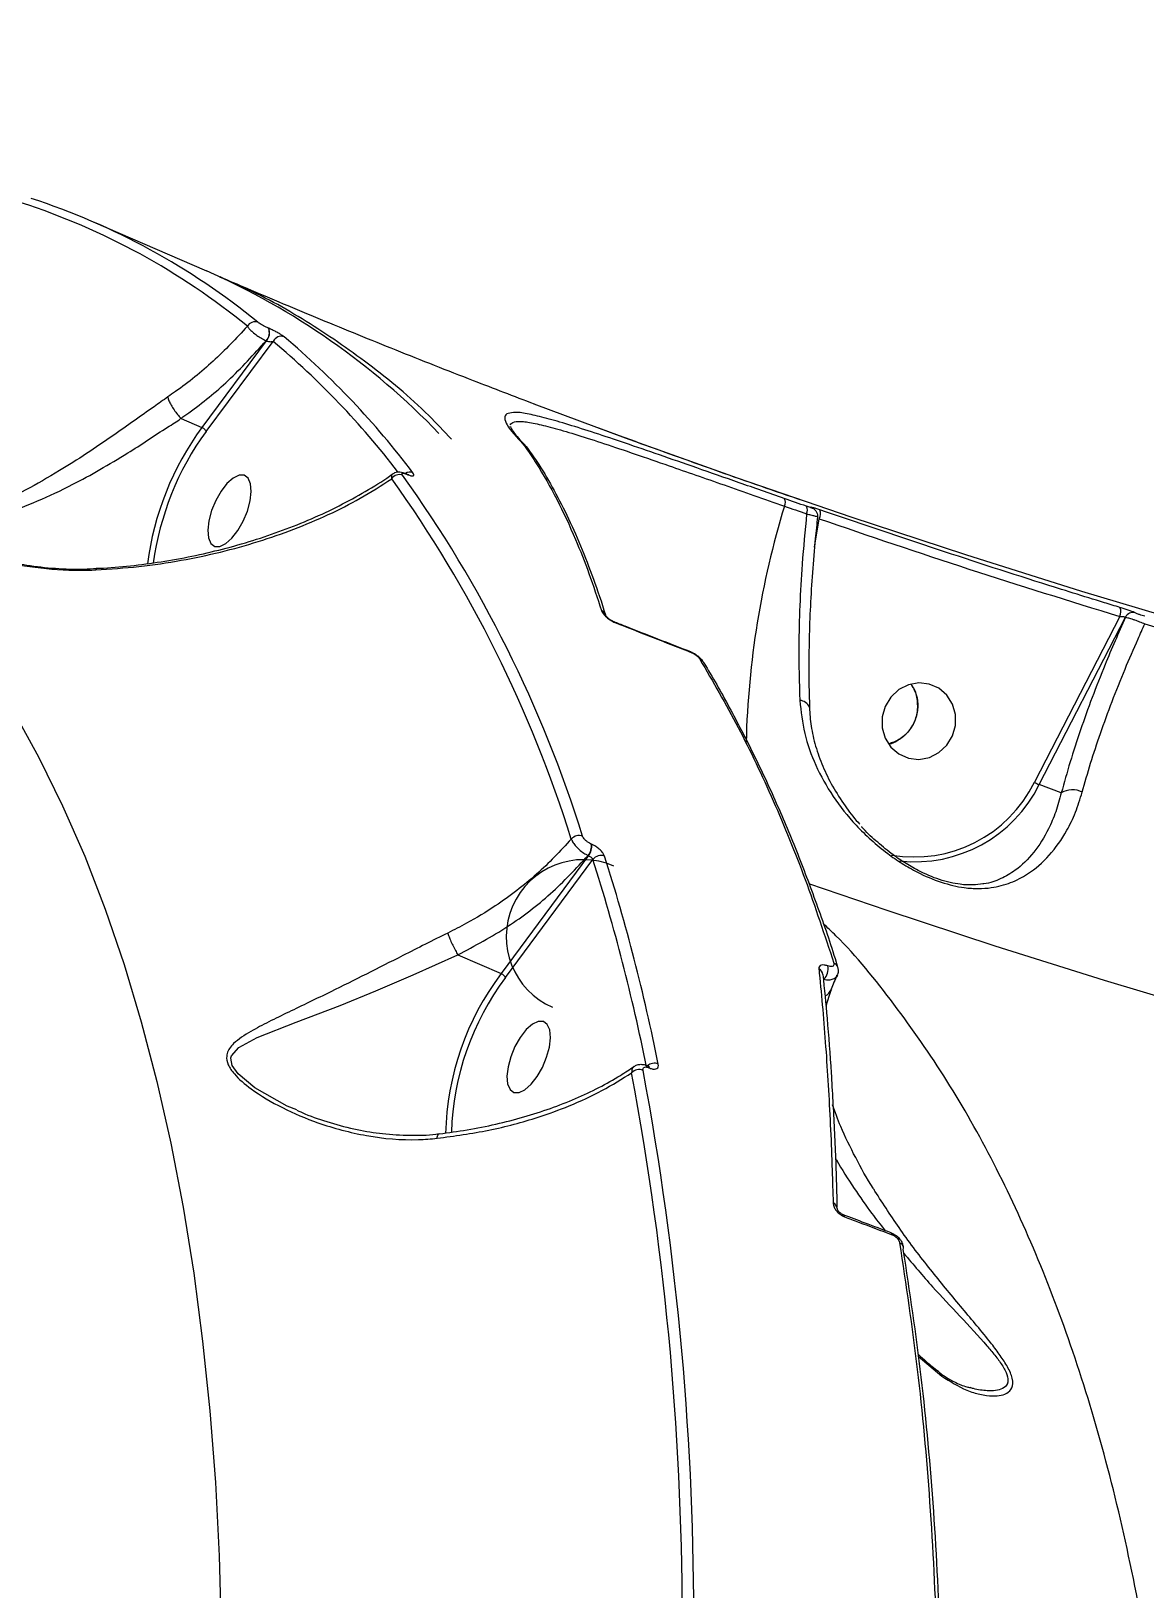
# Model space of a CAD drawing. Header units: millimetres. Extents: x -6901 to 7060, y -7557 to 6158.
# Drawn here: x 3708.1 to 3838.4, y -3281.1 to -3098.9 of the extents above; entities that cross this region are included whole.
import ezdxf

# ---------------------------------------------------------------- set-up
doc = ezdxf.new("R2010")
doc.units = ezdxf.units.MM
for name, color, linetype in [('DIKOM_ОБЪЕКТ', 7, 'Continuous'), ('DIKOM_РАЗМЕР_ЗОНА', 7, 'Continuous'), ('DIKOM_РАЗМЕР_ОБЪЕКТА', 7, 'Continuous')]:
    doc.layers.add(name, color=color, linetype=linetype)
doc.styles.add('style1', font='arial.ttf', dxfattribs={"width": 0.8})
doc.dimstyles.new('1-50', dxfattribs={"dimtxt": 300, "dimasz": 200, "dimexe": 100, "dimexo": 0, "dimgap": 100, "dimtad": 1, "dimtxsty": 'style1', "dimcen": 200, "dimclrd": 7, "dimclre": 7, "dimclrt": 7, "dimadec": 1, "dimazin": 2, "dimtfac": 1, "dimtmove": 0, "dimatfit": 2, "dimfxl": 0, "dimlwd": 25, "dimlwe": 18, "dimarcsym": 0})

# ---------------------------------------------------------------- blocks, each defined once
blk = doc.blocks.new('*D1')
at = {"layer": 'Defpoints', "color": 0, "transparency": 16777216}
for p in [(-4076.66, -462.32), (4983.51, -3127.59), (4983.51, -6854.07)]:
    blk.add_point(p, dxfattribs=at)
at = {"layer": 'DIKOM_РАЗМЕР_ОБЪЕКТА', "color": 7, "lineweight": 18, "transparency": 16777216}
for p, q in [((-4076.66, -462.32), (-4076.66, -6954.07)), ((4983.51, -3127.59), (4983.51, -6954.07))]:
    blk.add_line(p, q, dxfattribs=at)
at = {"layer": 'DIKOM_РАЗМЕР_ОБЪЕКТА', "color": 7, "lineweight": 25, "transparency": 16777216}
blk.add_line((-3876.66, -6854.07), (4783.51, -6854.07), dxfattribs=at)
at = {"layer": 'DIKOM_РАЗМЕР_ОБЪЕКТА', "color": 7, "transparency": 16777216}
for points in [[(-3876.66, -6820.74), (-3876.66, -6887.4), (-4076.66, -6854.07)], [(4783.51, -6820.74), (4783.51, -6887.4), (4983.51, -6854.07)]]:
    blk.add_solid(points, dxfattribs=at)
at = {"layer": 'DIKOM_РАЗМЕР_ОБЪЕКТА', "color": 7, "transparency": 16777216, "insert": (453.43, -6600.9), "char_height": 300, "attachment_point": 5, "style": 'style1'}
blk.add_mtext('9050', dxfattribs=at)
blk = doc.blocks.new('*D2')
at = {"layer": 'Defpoints', "color": 0, "transparency": 16777216}
for p in [(-1102.73, 4151.17), (-5819.23, -4492.42), (4721.24, -4492.42)]:
    blk.add_point(p, dxfattribs=at)
at = {"layer": 'DIKOM_РАЗМЕР_ОБЪЕКТА', "color": 7, "lineweight": 18, "transparency": 16777216}
for p, q in [((-1102.73, 4151.17), (-5919.23, 4151.17)), ((4721.24, -4492.42), (-5919.23, -4492.42))]:
    blk.add_line(p, q, dxfattribs=at)
at = {"layer": 'DIKOM_РАЗМЕР_ОБЪЕКТА', "color": 7, "lineweight": 25, "transparency": 16777216}
blk.add_line((-5819.23, 3951.17), (-5819.23, -4292.42), dxfattribs=at)
at = {"layer": 'DIKOM_РАЗМЕР_ОБЪЕКТА', "color": 7, "transparency": 16777216}
for points in [[(-5852.56, 3951.17), (-5785.89, 3951.17), (-5819.23, 4151.17)], [(-5852.56, -4292.42), (-5785.89, -4292.42), (-5819.23, -4492.42)]]:
    blk.add_solid(points, dxfattribs=at)
at = {"layer": 'DIKOM_РАЗМЕР_ОБЪЕКТА', "color": 7, "transparency": 16777216, "insert": (-6072.4, -170.63), "char_height": 300, "attachment_point": 5, "rotation": 90, "style": 'style1'}
blk.add_mtext('8650', dxfattribs=at)
blk = doc.blocks.new('*D3')
at = {"layer": 'Defpoints', "color": 0, "transparency": 16777216}
for p in [(-1553.27, 6158.28), (-6450.85, -6312.94), (5659.92, -6312.94)]:
    blk.add_point(p, dxfattribs=at)
at = {"layer": 'DIKOM_РАЗМЕР_ЗОНА', "color": 7, "lineweight": 18, "transparency": 16777216}
for p, q in [((-1553.27, 6158.28), (-6550.85, 6158.28)), ((5659.92, -6312.94), (-6550.85, -6312.94))]:
    blk.add_line(p, q, dxfattribs=at)
at = {"layer": 'DIKOM_РАЗМЕР_ЗОНА', "color": 7, "lineweight": 25, "transparency": 16777216}
blk.add_line((-6450.85, 5958.28), (-6450.85, -6112.94), dxfattribs=at)
at = {"layer": 'DIKOM_РАЗМЕР_ЗОНА', "color": 7, "transparency": 16777216}
for points in [[(-6484.18, 5958.28), (-6417.52, 5958.28), (-6450.85, 6158.28)], [(-6484.18, -6112.94), (-6417.52, -6112.94), (-6450.85, -6312.94)]]:
    blk.add_solid(points, dxfattribs=at)
at = {"layer": 'DIKOM_РАЗМЕР_ЗОНА', "color": 7, "transparency": 16777216, "insert": (-6704.02, -77.33), "char_height": 300, "attachment_point": 5, "rotation": 90, "style": 'style1'}
blk.add_mtext('12500', dxfattribs=at)
blk = doc.blocks.new('*D4')
at = {"layer": 'Defpoints', "color": 0, "transparency": 16777216}
for p in [(-5588.2, -1083.32), (7059.54, -2218.88), (7059.54, -7457.08)]:
    blk.add_point(p, dxfattribs=at)
at = {"layer": 'DIKOM_РАЗМЕР_ЗОНА', "color": 7, "lineweight": 18, "transparency": 16777216}
for p, q in [((-5588.2, -1083.32), (-5588.2, -7557.08)), ((7059.54, -2218.88), (7059.54, -7557.08))]:
    blk.add_line(p, q, dxfattribs=at)
at = {"layer": 'DIKOM_РАЗМЕР_ЗОНА', "color": 7, "lineweight": 25, "transparency": 16777216}
blk.add_line((-5388.2, -7457.08), (6859.54, -7457.08), dxfattribs=at)
at = {"layer": 'DIKOM_РАЗМЕР_ЗОНА', "color": 7, "transparency": 16777216}
for points in [[(-5388.2, -7423.74), (-5388.2, -7490.41), (-5588.2, -7457.08)], [(6859.54, -7423.74), (6859.54, -7490.41), (7059.54, -7457.08)]]:
    blk.add_solid(points, dxfattribs=at)
at = {"layer": 'DIKOM_РАЗМЕР_ЗОНА', "color": 7, "transparency": 16777216, "insert": (735.67, -7203.9), "char_height": 300, "attachment_point": 5, "style": 'style1'}
blk.add_mtext('12650', dxfattribs=at)

msp = doc.modelspace()

# ---------------------------------------------------------------- linework, layer by layer
at = {"layer": 'DIKOM_ОБЪЕКТ', "color": 7, "linetype": 'Continuous', "lineweight": 15}
for p, q in [((3715.371, -3121.214), (3728.625, -3126.954)), ((3735.636, -3135.147), (3728.1, -3145.263)), ((3728.597, -3145.734), (3736.444, -3135.201)), ((3735.609, -3135.135), (3735.636, -3135.147)), ((3735.916, -3133.67), (3735.889, -3133.658)), ((3725.656, -3144.203), (3725.661, -3144.207)), ((3725.661, -3144.207), (3728.1, -3145.263)), ((3764.161, -3145.204), (3764.157, -3145.143)), ((3765.576, -3147.103), (3765.648, -3147.188)), ((3765.648, -3147.188), (3765.656, -3147.199)), ((3751.93, -3150.657), (3752.015, -3150.693)), ((3752.016, -3150.726), (3752.101, -3150.763)), ((3799.392, -3154.642), (3799.399, -3154.646)), ((3799.392, -3154.642), (3799.516, -3154.696)), ((3799.399, -3154.646), (3799.523, -3154.7)), ((3799.756, -3159.282), (3800.297, -3155.951)), ((3775.304, -3167.216), (3775.297, -3167.194)), ((3835.452, -3167.378), (3825.473, -3186.767)), ((3826.034, -3187.043), (3836.115, -3167.456)), ((3836.115, -3167.456), (3836.122, -3167.46)), ((3837.272, -3166.956), (3837.265, -3166.953)), ((3785.226, -3171.484), (3785.398, -3171.565)), ((3828.614, -3188.012), (3826.034, -3187.043)), ((3773.319, -3195.349), (3763.098, -3209.139)), ((3773.273, -3195.329), (3773.319, -3195.349)), ((3773.686, -3194.018), (3773.641, -3193.998)), ((3763.595, -3209.609), (3773.838, -3195.789)), ((3758.051, -3206.954), (3763.098, -3209.139)), ((3780.225, -3219.921), (3780.291, -3219.949)), ((3780.378, -3220.156), (3780.443, -3220.184)), ((3811.893, -3253.872), (3814.643, -3256.213)), ((3814.237, -3255.667), (3814.283, -3255.705))]:
    msp.add_line(p, q, dxfattribs=at)
at = {"layer": 'DIKOM_ОБЪЕКТ', "color": 7, "linetype": 'Continuous', "lineweight": 15, "flags": 128}
for points in [[(3766.93, -3142.5), (3777.615, -3146.481), (3790.717, -3151.178), (3803.984, -3155.734), (3817.41, -3160.147), (3830.983, -3164.413), (3844.697, -3168.53), (3858.541, -3172.494), (3872.507, -3176.304), (3886.586, -3179.957), (3900.767, -3183.451), (3915.043, -3186.782), (3929.403, -3189.95), (3943.839, -3192.951), (3958.34, -3195.785), (3972.898, -3198.448), (3987.502, -3200.94), (3992.854, -3201.808)], [(3778.819, -3146.917), (3776.946, -3146.233), (3774.525, -3145.343)], [(3731.037, -3151.823), (3730.338, -3152.721), (3729.718, -3153.806), (3729.229, -3154.989), (3728.909, -3156.174), (3728.785, -3157.265), (3728.867, -3158.175), (3729.148, -3158.829), (3729.605, -3159.174), (3730.202, -3159.182), (3730.89, -3158.853), (3731.613, -3158.214), (3732.312, -3157.315), (3732.932, -3156.231), (3733.421, -3155.048), (3733.741, -3153.863), (3733.865, -3152.771), (3733.783, -3151.861), (3733.502, -3151.208), (3733.045, -3150.863), (3732.448, -3150.854), (3731.76, -3151.183), (3731.037, -3151.823)], [(3798.812, -3154.49), (3798.487, -3154.378), (3798.163, -3154.265), (3797.838, -3154.152), (3797.514, -3154.038), (3797.19, -3153.925), (3796.866, -3153.812), (3796.542, -3153.699), (3796.218, -3153.586)], [(3796.239, -3154.469), (3796.563, -3154.583), (3796.887, -3154.696), (3797.211, -3154.809), (3797.535, -3154.922), (3797.859, -3155.035), (3798.183, -3155.148), (3798.507, -3155.261), (3798.832, -3155.373)], [(3838.389, -3168.232), (3845.894, -3170.481), (3853.438, -3172.683), (3861.022, -3174.838), (3868.644, -3176.946), (3876.301, -3179.006), (3883.993, -3181.018), (3891.717, -3182.982), (3899.472, -3184.896)], [(3813.168, -3175.288), (3811.95, -3175.147), (3810.733, -3175.369), (3809.615, -3175.936), (3808.686, -3176.801), (3808.023, -3177.894), (3807.679, -3179.127), (3807.681, -3180.4), (3808.03, -3181.61), (3808.697, -3182.659), (3809.628, -3183.461), (3810.748, -3183.953), (3811.966, -3184.093), (3813.184, -3183.871), (3814.302, -3183.305), (3815.23, -3182.44), (3815.893, -3181.347), (3816.238, -3180.114), (3816.235, -3178.84), (3815.887, -3177.63), (3815.219, -3176.582), (3814.288, -3175.779), (3813.168, -3175.288)], [(3706.104, -3178.541), (3709.049, -3183.883), (3711.814, -3189.51), (3714.395, -3195.42), (3716.79, -3201.605), (3718.998, -3208.061), (3721.015, -3214.78), (3722.841, -3221.758), (3724.473, -3228.987), (3725.91, -3236.46), (3727.15, -3244.172), (3728.192, -3252.114), (3729.036, -3260.279), (3729.681, -3268.66), (3730.126, -3277.248), (3730.37, -3286.037)], [(3799.154, -3178.04), (3799.154, -3178.038), (3799.151, -3178.014)], [(3799.042, -3198.62), (3808.203, -3201.742), (3820.842, -3205.891), (3833.618, -3209.902), (3846.526, -3213.774), (3859.555, -3217.504), (3872.697, -3221.089), (3885.945, -3224.528), (3899.29, -3227.818), (3912.722, -3230.957), (3926.234, -3233.942), (3939.816, -3236.773)], [(3739.221, -3225.092), (3738.087, -3224.634), (3734.311, -3222.493), (3732.348, -3220.879), (3731.653, -3219.908), (3731.499, -3219.016), (3731.5, -3219.006), (3731.567, -3218.761), (3732.41, -3217.777), (3734.552, -3216.628), (3739.109, -3214.818), (3744.263, -3212.857), (3748.439, -3211.148), (3752.794, -3209.276), (3755.415, -3208.116), (3758.045, -3206.951), (3758.047, -3206.95), (3758.047, -3206.95)], [(3766.035, -3215.699), (3765.335, -3216.598), (3764.716, -3217.682), (3764.226, -3218.865), (3763.907, -3220.05), (3763.783, -3221.142), (3763.864, -3222.051), (3764.145, -3222.705), (3764.603, -3223.05), (3765.199, -3223.059), (3765.887, -3222.73), (3766.61, -3222.09), (3767.31, -3221.192), (3767.929, -3220.107), (3768.419, -3218.924), (3768.739, -3217.739), (3768.863, -3216.647), (3768.781, -3215.738), (3768.5, -3215.084), (3768.042, -3214.739), (3767.446, -3214.731), (3766.758, -3215.06), (3766.035, -3215.699)]]:
    msp.add_lwpolyline(points, dxfattribs=at)
at = {"layer": 'DIKOM_ОБЪЕКТ', "color": 7, "linetype": 'Continuous', "lineweight": 15}
for centre, radius, start, end in [((3682.876, -3196.23), 81.745, 50.69645, 72.00349), ((3681.755, -3196.561), 81.568, 50.69677, 72.00285), ((3694.248, -3205.094), 85.368, 43.83604, 66.25316), ((3734.307, -3133.918), 1.005, 69.70495, 151.83355), ((3734.616, -3134.182), 1.377, 316.1702, 22.3717), ((3734.643, -3134.194), 1.377, 316.17822, 22.37599), ((3737.366, -3135.623), 1.015, 69.92662, 155.3856), ((3673.464, -3209.945), 97.74, 37.50783, 49.88231), ((3674.388, -3209.8), 98.259, 37.06655, 49.87252), ((3756.145, -3165.721), 34.714, 143.88988, 172.54967), ((3755.818, -3165.583), 33.69, 143.90208, 172.42986), ((3765.241, -3147.9), 0.865, 44.36561, 67.16863), ((3765.27, -3148.043), 0.935, 33.83571, 66.14639), ((3765.28, -3148.052), 0.932, 36.3498, 66.20619), ((3751.201, -3151.846), 1.065, 69.58104, 147.68488), ((3629.908, -3237.611), 148.149, 17.35894, 35.64426), ((3630.914, -3237.372), 148.475, 17.35871, 35.64424), ((3752.421, -3151.5), 0.996, 68.15257, 121.01125), ((3751.838, -3150.857), 0.221, 36.3491, 65.24661), ((3751.936, -3150.879), 0.201, 35.01668, 67.88825), ((3894.84, -3184.652), 103.117, 162.98037, 178.56468), ((3795.421, -3154.047), 0.92, 332.68774, 30.09381), ((3798.007, -3154.95), 0.927, 332.81363, 29.73827), ((3799.282, -3155.368), 1.17, 330.13372, 23.22996), ((3774.448, -3167.467), 0.892, 17.81038, 64.35724), ((3776.162, -3168.212), 0.268, 33.20659, 67.87178), ((3834.383, -3166.822), 1.205, 332.51766, 24.47972), ((3836.996, -3167.905), 0.989, 74.24998, 153.05861), ((3837.004, -3167.909), 0.989, 74.27301, 153.05552), ((3785.126, -3171.712), 0.252, 32.26426, 64.83733), ((3786.067, -3173.101), 0.774, 31.579, 68.81339), ((3797.966, -3178.452), 1.264, 20.30162, 86.95967), ((3811.421, -3179.839), 15.666, 260.1642, 333.75564), ((3811.496, -3179.835), 16.227, 263.74673, 333.62915), ((3829.13, -3180.025), 7.67, 241.51805, 246.19183), ((3829.915, -3190.137), 2.491, 62.52694, 121.48494), ((3772.202, -3194.164), 1.169, 68.71884, 139.84583), ((3771.917, -3194.238), 1.74, 321.20462, 7.92836), ((3771.961, -3194.258), 1.741, 321.22235, 7.91063), ((3774.772, -3196.492), 1.169, 68.64306, 143.02477), ((3772.701, -3204.824), 9, 66.58356, 246.58356), ((3555.683, -3265.088), 228.897, 11.34875, 17.62301), ((3556.467, -3264.881), 229.5, 11.34938, 17.62208), ((3801.775, -3208.598), 0.724, 18.10389, 70.6601), ((3789.004, -3228.618), 32.412, 143.06056, 178.65271), ((3789.009, -3228.604), 31.728, 143.22642, 178.37457), ((3799.93, -3209.338), 0.817, 6.01647, 66.24404), ((3799.696, -3208.619), 1.653, 313.76242, 13.24129), ((3800.431, -3210.49), 1.373, 293.67188, 339.62598), ((3779.239, -3221.604), 1.232, 68.11473, 135.18405), ((3437.723, -3284.516), 346.562, 359.67677, 10.60508), ((3438.296, -3284.383), 347.334, 359.67692, 10.60501), ((3781.022, -3220.866), 1.237, 68.27941, 130.13462), ((3780.083, -3220.18), 0.296, 4.78712, 61.14171), ((3780.151, -3220.208), 0.293, 4.62261, 62.27537), ((3801.628, -3236.66), 0.765, 3.47901, 66.77546), ((3802.925, -3237.602), 0.325, 4.89645, 63.9755), ((3808.517, -3239.706), 0.318, 4.14066, 62.45745), ((3809.477, -3241.29), 0.696, 12.54786, 71.99419), ((3809.591, -3241.232), 0.573, 343.3783, 9.41619), ((3813.4, -3256.714), 1.34, 21.96359, 48.79773)]:
    msp.add_arc(centre, radius, start, end, dxfattribs=at)
for points, knots in [([(3757.283, -3146.646), (3756.41, -3145.713), (3753.355, -3142.445), (3747.702, -3137.799), (3740.338, -3132.731), (3734.468, -3129.469), (3730.98, -3128.019), (3730.183, -3127.688)], [0, 0, 0, 0, 0.1098282, 0.3844759, 0.652209, 0.920548, 1, 1, 1, 1]), ([(3730.206, -3127.635), (3731.253, -3128.086), (3735.108, -3129.75), (3741.93, -3132.612), (3750.76, -3136.21), (3759.107, -3139.515), (3764.589, -3141.6), (3766.981, -3142.509)], [0, 0, 0, 0, 0.0894021, 0.3293824, 0.5703395, 0.8125527, 1, 1, 1, 1]), ([(3735.889, -3133.658), (3735.795, -3133.616), (3735.608, -3133.532), (3735.307, -3133.378), (3735.026, -3133.222), (3734.794, -3133.079), (3734.7, -3133.009), (3734.656, -3132.976)], [0, 0, 0, 0, 0.195207, 0.3901734, 0.5932977, 0.8111022, 1, 1, 1, 1]), ([(3733.422, -3133.444), (3732.126, -3134.834), (3729.584, -3137.562), (3726.278, -3140.2), (3724.414, -3141.501), (3724.117, -3141.708)], [0, 0, 0, 0, 0.4665383, 0.9150171, 1, 1, 1, 1]), ([(3725.661, -3144.207), (3725.968, -3143.989), (3727.905, -3142.612), (3731.46, -3139.728), (3734.177, -3136.721), (3735.609, -3135.135)], [0, 0, 0, 0, 0.0814762, 0.5156531, 1, 1, 1, 1]), ([(3733.422, -3133.444), (3733.486, -3133.537), (3733.623, -3133.738), (3734.016, -3134.113), (3734.516, -3134.502), (3735.07, -3134.863), (3735.429, -3135.044), (3735.609, -3135.135)], [0, 0, 0, 0, 0.1848085, 0.3988083, 0.6012747, 0.7990695, 1, 1, 1, 1]), ([(3735.636, -3135.147), (3735.674, -3135.162), (3735.722, -3135.18), (3735.832, -3135.209), (3735.97, -3135.233), (3736.153, -3135.243), (3736.318, -3135.232), (3736.403, -3135.211), (3736.444, -3135.201)], [0, 0, 0, 0, 0.1270669, 0.1626106, 0.3403093, 0.5453271, 0.7831334, 1, 1, 1, 1]), ([(3737.715, -3134.67), (3737.651, -3134.621), (3737.516, -3134.517), (3737.181, -3134.309), (3736.772, -3134.081), (3736.33, -3133.855), (3736.054, -3133.732), (3735.916, -3133.67)], [0, 0, 0, 0, 0.1890285, 0.4045216, 0.6068532, 0.8033934, 1, 1, 1, 1]), ([(3724.117, -3141.708), (3723.58, -3142.085), (3722.281, -3142.995), (3720.152, -3144.515), (3717.496, -3146.386), (3714.554, -3148.384), (3711.078, -3150.587), (3707.411, -3152.671), (3703.702, -3154.478), (3700.91, -3155.636), (3698.956, -3156.401), (3697.802, -3156.931), (3697.164, -3157.425), (3697.195, -3157.97), (3697.933, -3158.602), (3699.408, -3159.33), (3701.369, -3160.049), (3704.435, -3160.932), (3708.614, -3161.725), (3712.701, -3162.023), (3715.082, -3161.949), (3715.691, -3161.93)], [0, 0, 0, 0, 0.0311472, 0.0753856, 0.1207368, 0.1821168, 0.2453888, 0.3302602, 0.4176098, 0.5065798, 0.5523815, 0.5981002, 0.6383988, 0.6670946, 0.6962054, 0.7286744, 0.7668138, 0.8059875, 0.8877652, 0.9712472, 1, 1, 1, 1]), ([(3724.117, -3141.708), (3724.12, -3141.723), (3724.142, -3141.844), (3724.239, -3142.137), (3724.49, -3142.647), (3724.841, -3143.212), (3725.249, -3143.766), (3725.52, -3144.057), (3725.656, -3144.203)], [0, 0, 0, 0, 0.0259804, 0.2095998, 0.4071642, 0.6048084, 0.8023966, 1, 1, 1, 1]), ([(3699.602, -3159.251), (3699.175, -3159.058), (3698.395, -3158.705), (3697.936, -3158.33), (3697.711, -3158.01), (3697.766, -3157.661), (3698.649, -3157.243), (3700.264, -3156.754), (3702.514, -3156.145), (3705.37, -3155.276), (3708.81, -3153.945), (3712.59, -3152.183), (3716.151, -3150.243), (3719.095, -3148.473), (3721.766, -3146.784), (3723.825, -3145.367), (3725.173, -3144.589), (3725.655, -3144.203), (3725.656, -3144.203)], [0, 0, 0, 0, 0.0374277, 0.0683642, 0.0744678, 0.1115028, 0.1654577, 0.2491199, 0.3333415, 0.4174434, 0.539004, 0.6604, 0.7476534, 0.8347754, 0.8964002, 0.9579776, 0.9999654, 1, 1, 1, 1]), ([(3764.802, -3143.53), (3764.473, -3143.542), (3763.791, -3143.566), (3763.443, -3143.98), (3763.61, -3144.705), (3764.274, -3145.716), (3765.142, -3146.641), (3765.576, -3147.103)], [0, 0, 0, 0, 0.1908435, 0.3960399, 0.5971522, 0.7988765, 1, 1, 1, 1]), ([(3796.218, -3153.586), (3794.443, -3152.964), (3790.893, -3151.72), (3786.017, -3150.013), (3781.563, -3148.461), (3777.576, -3147.089), (3774.01, -3145.895), (3770.931, -3144.914), (3768.332, -3144.159), (3766.317, -3143.693), (3765.157, -3143.49), (3764.825, -3143.528), (3764.802, -3143.53)], [0, 0, 0, 0, 0.1149264, 0.2298487, 0.3385919, 0.4476839, 0.5564262, 0.6652559, 0.7744358, 0.8832664, 0.9920456, 1, 1, 1, 1]), ([(3728.597, -3145.734), (3728.594, -3145.725), (3728.587, -3145.704), (3728.559, -3145.645), (3728.495, -3145.552), (3728.38, -3145.437), (3728.242, -3145.333), (3728.147, -3145.286), (3728.1, -3145.263)], [0, 0, 0, 0, 0.0535443, 0.141387, 0.3559732, 0.570681, 0.7854225, 1, 1, 1, 1]), ([(3764.146, -3144.963), (3764.276, -3144.829), (3764.536, -3144.562), (3765.615, -3144.547), (3767.213, -3144.809), (3769.347, -3145.347), (3771.984, -3146.13), (3775.119, -3147.143), (3778.698, -3148.351), (3783.295, -3149.939), (3789.073, -3151.958), (3793.85, -3153.632), (3796.239, -3154.469)], [0, 0, 0, 0, 0.0918338, 0.183375, 0.2748945, 0.3667063, 0.4582262, 0.5497329, 0.6415321, 0.7330394, 0.866519, 1, 1, 1, 1]), ([(3764.206, -3145.175), (3764.208, -3145.188), (3764.212, -3145.218), (3764.397, -3145.593), (3764.808, -3146.148), (3765.311, -3146.741), (3765.768, -3147.197), (3765.915, -3147.344)], [0, 0, 0, 0, 0.1826033, 0.395032, 0.628198, 0.8800412, 1, 1, 1, 1]), ([(3765.656, -3147.199), (3765.762, -3147.347), (3766.297, -3148.088), (3767.654, -3150.12), (3769.636, -3153.58), (3771.664, -3157.928), (3773.397, -3162.293), (3774.355, -3165.206), (3774.834, -3166.663)], [0, 0, 0, 0, 0.0299873, 0.1499463, 0.3900565, 0.6301653, 0.8150833, 1, 1, 1, 1]), ([(3766.036, -3147.494), (3766.456, -3148.073), (3767.515, -3149.532), (3769.097, -3152.207), (3770.798, -3155.483), (3772.4, -3159.062), (3773.901, -3162.979), (3774.85, -3165.692), (3775.296, -3167.191), (3775.297, -3167.195)], [0, 0, 0, 0, 0.1154835, 0.2909344, 0.467004, 0.6437344, 0.8212117, 0.9995544, 1, 1, 1, 1]), ([(3778.853, -3146.926), (3781.854, -3148.007), (3788.096, -3150.257), (3794.519, -3152.509), (3797.962, -3153.662), (3798.049, -3153.691)], [0, 0, 0, 0, 0.4743496, 0.9867414, 1, 1, 1, 1]), ([(3715.691, -3161.93), (3717.385, -3161.818), (3720.794, -3161.594), (3725.661, -3160.858), (3730.318, -3159.876), (3734.715, -3158.655), (3738.938, -3157.191), (3742.926, -3155.497), (3746.79, -3153.543), (3749.098, -3152.053), (3750.301, -3151.277)], [0, 0, 0, 0, 0.1236849, 0.2488977, 0.3689571, 0.4907456, 0.6125493, 0.7380578, 0.8635725, 1, 1, 1, 1]), ([(3715.802, -3161.745), (3716.07, -3161.736), (3717.548, -3161.682), (3720.221, -3161.413), (3723.823, -3160.93), (3727.424, -3160.252), (3731.008, -3159.399), (3734.55, -3158.365), (3738.018, -3157.157), (3741.382, -3155.778), (3744.606, -3154.243), (3747.607, -3152.551), (3749.564, -3151.349), (3750.44, -3150.685), (3750.473, -3150.66)], [0, 0, 0, 0, 0.0193132, 0.1065464, 0.1961147, 0.2882709, 0.3831398, 0.4806723, 0.5806136, 0.6826362, 0.7867376, 0.8913497, 0.9959935, 1, 1, 1, 1]), ([(3750.487, -3150.678), (3750.428, -3150.72), (3750.277, -3150.827), (3750.263, -3151.072), (3750.296, -3151.249), (3750.301, -3151.277)], [0, 0, 0, 0, 0.349137, 0.8957454, 1, 1, 1, 1]), ([(3750.485, -3150.666), (3750.545, -3150.623), (3750.692, -3150.518), (3750.972, -3150.458), (3751.293, -3150.458), (3751.606, -3150.523), (3751.845, -3150.629), (3751.96, -3150.68)], [0, 0, 0, 0, 0.1328754, 0.326821, 0.5191594, 0.7681695, 1, 1, 1, 1]), ([(3751.572, -3150.848), (3751.535, -3150.787), (3751.471, -3150.679), (3751.534, -3150.61), (3751.677, -3150.609), (3751.853, -3150.658), (3751.978, -3150.71), (3752.016, -3150.726)], [0, 0, 0, 0, 0.3025662, 0.5346735, 0.725418, 0.9170605, 1, 1, 1, 1]), ([(3752.012, -3150.69), (3752.052, -3150.708), (3752.152, -3150.751), (3752.246, -3150.781), (3752.301, -3150.792), (3752.29, -3150.79), (3752.288, -3150.79)], [0, 0, 0, 0, 0.2548734, 0.6346296, 0.9447304, 1, 1, 1, 1]), ([(3752.101, -3150.763), (3752.157, -3150.787), (3752.354, -3150.868), (3752.631, -3150.945), (3752.856, -3150.941), (3752.949, -3150.832), (3752.848, -3150.666), (3752.792, -3150.575)], [0, 0, 0, 0, 0.079634, 0.2757383, 0.4707532, 0.710529, 1, 1, 1, 1]), ([(3799.399, -3154.646), (3799.404, -3154.648), (3799.436, -3154.666), (3799.454, -3154.683), (3799.386, -3154.672), (3799.251, -3154.635), (3799.068, -3154.578), (3798.891, -3154.517), (3798.812, -3154.49)], [0, 0, 0, 0, 0.0339929, 0.252275, 0.4705181, 0.5978881, 0.8192982, 1, 1, 1, 1]), ([(3800.357, -3154.907), (3800.206, -3154.855), (3799.903, -3154.752), (3799.56, -3154.645), (3799.355, -3154.591), (3799.31, -3154.596), (3799.369, -3154.629), (3799.392, -3154.642)], [0, 0, 0, 0, 0.2182503, 0.4367347, 0.653027, 0.8657302, 1, 1, 1, 1]), ([(3799.523, -3154.7), (3799.524, -3154.7), (3799.554, -3154.713), (3799.625, -3154.757), (3799.769, -3154.859), (3799.937, -3155.042), (3800.066, -3155.312), (3800.122, -3155.566), (3800.088, -3155.699), (3800.083, -3155.722)], [0, 0, 0, 0, 0.0022748, 0.1236677, 0.2649407, 0.4355657, 0.6878154, 0.9463371, 1, 1, 1, 1]), ([(3835.479, -3166.323), (3834.87, -3166.137), (3831.826, -3165.209), (3820.066, -3161.564), (3809.005, -3157.828), (3800.357, -3154.907)], [0, 0, 0, 0, 0.051712, 0.2585553, 1, 1, 1, 1]), ([(3798.832, -3155.373), (3798.643, -3157.342), (3798.295, -3160.965), (3798.017, -3166.139), (3797.872, -3171.539), (3797.974, -3175.109), (3798.033, -3177.19)], [0, 0, 0, 0, 0.2580799, 0.4750045, 0.6940761, 1, 1, 1, 1]), ([(3798.832, -3155.373), (3798.992, -3155.413), (3799.35, -3155.502), (3799.719, -3155.601), (3799.981, -3155.677), (3800.108, -3155.718), (3800.083, -3155.719), (3800.08, -3155.719)], [0, 0, 0, 0, 0.2316775, 0.5171284, 0.6815496, 0.9621393, 1, 1, 1, 1]), ([(3800.114, -3155.723), (3800.02, -3156.571), (3799.777, -3158.756), (3799.493, -3162.245), (3799.252, -3166.169), (3799.111, -3170.018), (3799.077, -3173.745), (3799.104, -3176.414), (3799.169, -3177.786), (3799.18, -3178.015)], [0, 0, 0, 0, 0.1084131, 0.2792068, 0.4507562, 0.6227127, 0.7945462, 0.9658092, 1, 1, 1, 1]), ([(3800.297, -3155.951), (3806.128, -3157.939), (3817.791, -3161.914), (3829.564, -3165.557), (3835.452, -3167.378)], [0, 0, 0, 0, 0.4999176, 1, 1, 1, 1]), ([(3699.807, -3159.338), (3699.933, -3159.393), (3700.367, -3159.58), (3701.416, -3159.944), (3702.983, -3160.418), (3705.118, -3160.933), (3707.798, -3161.435), (3710.939, -3161.776), (3713.684, -3161.898), (3715.3, -3161.78), (3715.794, -3161.744)], [0, 0, 0, 0, 0.0314573, 0.1079264, 0.2169823, 0.3445955, 0.5114054, 0.713933, 0.91247, 1, 1, 1, 1]), ([(3715.802, -3161.769), (3715.798, -3161.766), (3715.767, -3161.74), (3715.73, -3161.815), (3715.701, -3161.903), (3715.691, -3161.93)], [0, 0, 0, 0, 0.0992208, 0.7230703, 1, 1, 1, 1]), ([(3774.834, -3166.663), (3774.907, -3166.821), (3775.009, -3167.046), (3775.378, -3167.431), (3775.689, -3167.685), (3776.015, -3167.891), (3776.238, -3168.004), (3776.356, -3168.053), (3776.387, -3168.065)], [0, 0, 0, 0, 0.4029918, 0.5733294, 0.7451631, 0.8533649, 0.9617675, 1, 1, 1, 1]), ([(3775.298, -3167.198), (3775.297, -3167.195), (3775.29, -3167.165), (3775.334, -3167.274), (3775.489, -3167.448), (3775.686, -3167.622), (3775.863, -3167.751), (3776.03, -3167.853), (3776.17, -3167.926), (3776.237, -3167.952), (3776.263, -3167.962)], [0, 0, 0, 0, 0.0328106, 0.3145961, 0.5500148, 0.690654, 0.7898281, 0.8682614, 0.9493838, 1, 1, 1, 1]), ([(3776.271, -3167.964), (3776.704, -3168.137), (3779.653, -3169.32), (3782.665, -3170.483), (3785.236, -3171.476)], [0, 0, 0, 0, 0.1467148, 1, 1, 1, 1]), ([(3836.122, -3167.46), (3835.305, -3169.318), (3833.913, -3172.484), (3832.2, -3176.874), (3830.832, -3180.681), (3829.611, -3184.423), (3828.946, -3186.816), (3828.614, -3188.012)], [0, 0, 0, 0, 0.2590531, 0.4416269, 0.6241983, 0.8121006, 1, 1, 1, 1]), ([(3835.452, -3167.378), (3835.515, -3167.377), (3835.639, -3167.374), (3835.825, -3167.384), (3835.98, -3167.405), (3836.077, -3167.431), (3836.104, -3167.449), (3836.115, -3167.456)], [0, 0, 0, 0, 0.23178, 0.4561189, 0.6691509, 0.8722287, 1, 1, 1, 1]), ([(3837.265, -3166.953), (3837.231, -3166.936), (3837.144, -3166.893), (3836.872, -3166.786), (3836.457, -3166.638), (3835.966, -3166.474), (3835.642, -3166.374), (3835.479, -3166.323)], [0, 0, 0, 0, 0.1342747, 0.3470077, 0.5632799, 0.7817574, 1, 1, 1, 1]), ([(3836.122, -3167.46), (3836.201, -3167.477), (3836.368, -3167.511), (3836.769, -3167.634), (3837.246, -3167.796), (3837.781, -3167.99), (3838.186, -3168.151), (3838.389, -3168.232)], [0, 0, 0, 0, 0.2044489, 0.4301114, 0.5634156, 0.7802989, 1, 1, 1, 1]), ([(3838.398, -3167.358), (3838.396, -3167.357), (3838.294, -3167.325), (3838.081, -3167.26), (3837.814, -3167.169), (3837.577, -3167.084), (3837.382, -3167.009), (3837.307, -3166.973), (3837.272, -3166.956)], [0, 0, 0, 0, 0.0043689, 0.2198046, 0.4354977, 0.5682583, 0.7938347, 1, 1, 1, 1]), ([(3776.387, -3168.065), (3776.929, -3168.281), (3779.641, -3169.361), (3782.629, -3170.53), (3785.087, -3171.48), (3785.34, -3171.578)], [0, 0, 0, 0, 0.1831718, 0.9158766, 1, 1, 1, 1]), ([(3831.064, -3187.927), (3831.381, -3186.811), (3832.013, -3184.58), (3833.189, -3181.028), (3834.531, -3177.344), (3836.007, -3173.645), (3837.315, -3170.595), (3838.121, -3168.821), (3838.389, -3168.232)], [0, 0, 0, 0, 0.1827977, 0.3655904, 0.5537468, 0.7419003, 0.9141901, 1, 1, 1, 1]), ([(3785.34, -3171.578), (3785.396, -3171.601), (3785.513, -3171.65), (3785.711, -3171.764), (3785.914, -3171.907), (3786.17, -3172.129), (3786.275, -3172.278), (3786.346, -3172.379)], [0, 0, 0, 0, 0.1212527, 0.252369, 0.4116157, 0.599365, 1, 1, 1, 1]), ([(3785.398, -3171.565), (3785.471, -3171.596), (3785.686, -3171.69), (3786.022, -3171.924), (3786.387, -3172.243), (3786.611, -3172.498), (3786.706, -3172.669), (3786.722, -3172.696)], [0, 0, 0, 0, 0.1221921, 0.3625256, 0.6046123, 0.9366779, 1, 1, 1, 1]), ([(3786.346, -3172.379), (3787.863, -3174.996), (3790.898, -3180.232), (3794.981, -3188.865), (3798.746, -3198.018), (3800.925, -3204.616), (3802.015, -3207.915)], [0, 0, 0, 0, 0.2491222, 0.4982437, 0.7491232, 1, 1, 1, 1]), ([(3786.725, -3172.696), (3786.746, -3172.73), (3787.819, -3174.413), (3789.797, -3177.983), (3792.644, -3183.425), (3795.308, -3189.153), (3797.816, -3195.113), (3800.137, -3201.34), (3801.679, -3205.769), (3802.399, -3208.187), (3802.455, -3208.376)], [0, 0, 0, 0, 0.003367, 0.167027, 0.3308065, 0.494701, 0.6585592, 0.8223063, 0.9860596, 1, 1, 1, 1]), ([(3811.067, -3175.337), (3811.289, -3175.723), (3811.757, -3176.539), (3811.904, -3178.022), (3811.598, -3179.525), (3810.818, -3180.845), (3809.712, -3181.847), (3808.815, -3182.138), (3808.388, -3182.277)], [0, 0, 0, 0, 0.1550725, 0.3272264, 0.4993985, 0.6715521, 0.8437183, 1, 1, 1, 1]), ([(3809.379, -3181.921), (3809.797, -3181.646), (3810.633, -3181.095), (3811.475, -3179.796), (3811.896, -3178.312), (3811.777, -3176.811), (3811.461, -3175.764), (3811.099, -3175.372), (3811.068, -3175.337)], [0, 0, 0, 0, 0.196211, 0.3923895, 0.5885842, 0.7847797, 0.9809662, 1, 1, 1, 1]), ([(3798.033, -3177.19), (3798.171, -3178.487), (3798.448, -3181.082), (3799.829, -3184.861), (3801.83, -3188.462), (3804.116, -3191.335), (3806.332, -3193.521), (3808.144, -3195.014), (3809.971, -3196.273), (3812.051, -3197.469), (3814.583, -3198.549), (3817.025, -3199.111), (3818.936, -3199.229), (3820.79, -3199.092), (3822.744, -3198.568), (3825.028, -3197.377), (3827.283, -3195.43), (3829.07, -3192.887), (3830.319, -3190.334), (3830.816, -3188.729), (3831.064, -3187.927)], [0, 0, 0, 0, 0.0727731, 0.1456221, 0.2220855, 0.2985144, 0.3409268, 0.3832914, 0.4164832, 0.4496097, 0.4986425, 0.5477873, 0.580844, 0.613965, 0.671082, 0.7283166, 0.8132031, 0.8980759, 0.9490486, 1, 1, 1, 1]), ([(3799.151, -3178.04), (3799.203, -3178.762), (3799.311, -3180.274), (3799.853, -3182.571), (3800.687, -3184.926), (3801.833, -3187.27), (3803.239, -3189.447), (3804.334, -3190.916), (3804.989, -3191.595), (3805.057, -3191.666)], [0, 0, 0, 0, 0.1470532, 0.3076878, 0.4746852, 0.6471693, 0.8246489, 0.9816145, 1, 1, 1, 1]), ([(3808.455, -3182.27), (3808.477, -3182.268), (3808.803, -3182.238), (3809.101, -3182.074), (3809.379, -3181.921)], [0, 0, 0, 0, 0.0686728, 1, 1, 1, 1]), ([(3828.614, -3188.012), (3828.409, -3188.763), (3827.998, -3190.273), (3826.96, -3192.662), (3825.446, -3195.071), (3823.564, -3196.944), (3821.567, -3198.086), (3820.293, -3198.577), (3819.486, -3198.656), (3819.459, -3198.659)], [0, 0, 0, 0, 0.1311901, 0.2640756, 0.4811171, 0.7038517, 0.8479004, 0.9947548, 1, 1, 1, 1]), ([(3771.309, -3193.41), (3770.003, -3194.812), (3767.36, -3197.653), (3763.09, -3200.863), (3759.511, -3203.057), (3757.593, -3204.026), (3756.859, -3204.397)], [0, 0, 0, 0, 0.3247006, 0.6574726, 0.8689984, 1, 1, 1, 1]), ([(3771.309, -3193.41), (3771.366, -3193.547), (3771.48, -3193.822), (3771.862, -3194.298), (3772.349, -3194.753), (3772.846, -3195.109), (3773.152, -3195.266), (3773.273, -3195.329)], [0, 0, 0, 0, 0.2142152, 0.4282869, 0.6427433, 0.857607, 1, 1, 1, 1]), ([(3773.641, -3193.998), (3773.578, -3193.969), (3773.421, -3193.895), (3773.166, -3193.726), (3772.914, -3193.507), (3772.716, -3193.276), (3772.656, -3193.141), (3772.626, -3193.074)], [0, 0, 0, 0, 0.1422882, 0.3570445, 0.5715523, 0.7857653, 1, 1, 1, 1]), ([(3819.459, -3198.659), (3819.07, -3198.709), (3818.257, -3198.815), (3816.608, -3198.732), (3814.41, -3198.243), (3812.11, -3197.25), (3810.228, -3196.155), (3808.551, -3194.995), (3806.913, -3193.598), (3805.748, -3192.56), (3805.281, -3191.969), (3805.269, -3191.954)], [0, 0, 0, 0, 0.0971181, 0.203562, 0.3556631, 0.5075291, 0.6115469, 0.7185885, 0.8564088, 0.9962488, 1, 1, 1, 1]), ([(3758.051, -3206.954), (3760.032, -3205.888), (3763.908, -3203.803), (3769.06, -3199.857), (3771.857, -3196.851), (3773.273, -3195.329)], [0, 0, 0, 0, 0.3403231, 0.6660461, 1, 1, 1, 1]), ([(3773.319, -3195.349), (3773.35, -3195.363), (3773.428, -3195.399), (3773.557, -3195.481), (3773.686, -3195.585), (3773.789, -3195.694), (3773.821, -3195.757), (3773.838, -3195.789)], [0, 0, 0, 0, 0.140584, 0.3551481, 0.56986, 0.7849342, 1, 1, 1, 1]), ([(3775.198, -3195.403), (3775.154, -3195.301), (3775.065, -3195.098), (3774.769, -3194.752), (3774.393, -3194.424), (3774.012, -3194.172), (3773.778, -3194.062), (3773.686, -3194.018)], [0, 0, 0, 0, 0.2150116, 0.429967, 0.6447465, 0.8592509, 1, 1, 1, 1]), ([(3716.917, -3715.414), (3720.24, -3710.244), (3726.886, -3699.903), (3736.575, -3683.811), (3746.031, -3667.322), (3755.53, -3649.84), (3764.98, -3631.426), (3774.3, -3612.101), (3783.238, -3592.337), (3791.737, -3572.184), (3799.753, -3551.702), (3807.023, -3531.556), (3813.555, -3511.817), (3819.372, -3492.539), (3824.635, -3473.19), (3829.297, -3453.835), (3833.325, -3434.542), (3836.698, -3415.328), (3839.369, -3396.277), (3841.314, -3377.376), (3842.479, -3358.926), (3842.847, -3341.362), (3842.467, -3324.789), (3841.403, -3309.21), (3839.64, -3294.177), (3837.159, -3279.766), (3833.957, -3266.041), (3830.133, -3253.379), (3825.736, -3241.777), (3820.818, -3231.22), (3815.291, -3221.438), (3809.095, -3212.604), (3804.219, -3206.538), (3801.269, -3203.768), (3800.77, -3203.299)], [0, 0, 0, 0, 0.02906, 0.0581197, 0.0874691, 0.1168182, 0.149263, 0.1817327, 0.214177, 0.2475781, 0.2810064, 0.3144066, 0.3458309, 0.3772784, 0.4087021, 0.4410328, 0.4733895, 0.5057198, 0.5392198, 0.5727198, 0.6067006, 0.6406819, 0.6725974, 0.7045382, 0.7364541, 0.7693002, 0.8021729, 0.8350193, 0.8663578, 0.897719, 0.9290577, 0.9612415, 0.9934497, 1, 1, 1, 1]), ([(3756.859, -3204.397), (3755.987, -3204.83), (3754.227, -3205.704), (3751.02, -3207.338), (3747.272, -3209.242), (3742.755, -3211.483), (3738.966, -3213.303), (3735.905, -3214.786), (3733.67, -3215.966), (3731.892, -3217.106), (3731.113, -3218.144), (3730.95, -3218.997), (3731.091, -3219.798), (3732.028, -3221.156), (3734.164, -3222.958), (3737.518, -3224.918), (3742.058, -3226.844), (3747.385, -3228.261), (3752.123, -3228.696), (3754.881, -3228.468), (3755.608, -3228.408)], [0, 0, 0, 0, 0.044061, 0.0889557, 0.1624856, 0.2382049, 0.3352445, 0.3852652, 0.4352588, 0.4935519, 0.5321357, 0.5402073, 0.5665592, 0.5927405, 0.6382701, 0.7076017, 0.7787239, 0.8710035, 0.9660358, 1, 1, 1, 1]), ([(3756.859, -3204.397), (3756.866, -3204.42), (3756.893, -3204.512), (3756.979, -3204.769), (3757.16, -3205.229), (3757.439, -3205.837), (3757.75, -3206.448), (3757.948, -3206.783), (3758.047, -3206.95)], [0, 0, 0, 0, 0.0380565, 0.1491822, 0.3618994, 0.5745802, 0.7873222, 1, 1, 1, 1]), ([(3758.047, -3206.95), (3758.047, -3206.951), (3758.049, -3206.953), (3758.051, -3206.953), (3758.051, -3206.954)], [0, 0, 0, 0, 0.6110611, 1, 1, 1, 1]), ([(3802.015, -3207.915), (3802.023, -3207.95), (3802.051, -3208.063), (3802.005, -3208.21), (3801.845, -3208.306), (3801.608, -3208.326), (3801.406, -3208.269), (3801.304, -3208.24)], [0, 0, 0, 0, 0.1044094, 0.345402, 0.5759617, 0.7877277, 1, 1, 1, 1]), ([(3763.595, -3209.609), (3763.591, -3209.599), (3763.584, -3209.577), (3763.555, -3209.518), (3763.493, -3209.427), (3763.378, -3209.313), (3763.24, -3209.209), (3763.145, -3209.162), (3763.098, -3209.139)], [0, 0, 0, 0, 0.0700798, 0.1412915, 0.3560437, 0.5706826, 0.7853297, 1, 1, 1, 1]), ([(3801.304, -3208.24), (3801.159, -3208.199), (3800.868, -3208.117), (3800.532, -3208.146), (3800.285, -3208.284), (3800.268, -3208.483), (3800.259, -3208.59)], [0, 0, 0, 0, 0.2322178, 0.4640184, 0.7139978, 1, 1, 1, 1]), ([(3800.259, -3208.59), (3800.295, -3208.938), (3800.472, -3210.677), (3800.895, -3215.294), (3801.421, -3222.702), (3801.769, -3230.163), (3801.895, -3234.68), (3801.93, -3235.957)], [0, 0, 0, 0, 0.0413731, 0.2068698, 0.5381496, 0.8694269, 1, 1, 1, 1]), ([(3800.733, -3209.254), (3800.901, -3210.95), (3801.27, -3214.674), (3801.714, -3220.719), (3802.078, -3227.336), (3802.297, -3232.591), (3802.36, -3235.715), (3802.375, -3236.475)], [0, 0, 0, 0, 0.2018826, 0.443223, 0.6835176, 0.9229212, 1, 1, 1, 1]), ([(3800.839, -3209.812), (3801.046, -3209.845), (3801.462, -3209.91), (3801.97, -3209.78), (3802.296, -3209.577), (3802.362, -3209.38), (3802.381, -3209.324)], [0, 0, 0, 0, 0.2913461, 0.5824253, 0.8796562, 1, 1, 1, 1]), ([(3802.426, -3209.333), (3802.152, -3209.885), (3801.877, -3210.438), (3801.703, -3210.962), (3801.702, -3210.963)], [0, 0, 0, 0, 0.9990908, 1, 1, 1, 1]), ([(3802.447, -3208.372), (3802.482, -3208.507), (3802.557, -3208.794), (3802.517, -3209.151), (3802.409, -3209.31), (3802.393, -3209.333)], [0, 0, 0, 0, 0.4285492, 0.9147758, 1, 1, 1, 1]), ([(3801.736, -3210.985), (3801.484, -3211.629), (3801.223, -3212.3), (3801.095, -3212.987), (3801.09, -3213.014)], [0, 0, 0, 0, 0.9605413, 1, 1, 1, 1]), ([(3755.608, -3228.408), (3757.648, -3228.126), (3761.777, -3227.555), (3766.898, -3226.175), (3771.286, -3224.58), (3775.006, -3222.869), (3777.24, -3221.45), (3778.365, -3220.736)], [0, 0, 0, 0, 0.2308657, 0.4671764, 0.6265701, 0.8119901, 1, 1, 1, 1]), ([(3755.853, -3227.88), (3756.947, -3227.735), (3759.207, -3227.437), (3762.513, -3226.769), (3765.775, -3225.932), (3768.887, -3224.931), (3771.83, -3223.779), (3774.566, -3222.485), (3776.863, -3221.217), (3778.133, -3220.336), (3778.656, -3219.974)], [0, 0, 0, 0, 0.1220143, 0.2519323, 0.3827135, 0.5141362, 0.6451715, 0.7765849, 0.9081094, 1, 1, 1, 1]), ([(3778.675, -3219.997), (3778.583, -3220.081), (3778.389, -3220.256), (3778.373, -3220.572), (3778.365, -3220.736)], [0, 0, 0, 0, 0.4806253, 1, 1, 1, 1]), ([(3778.689, -3220.004), (3778.728, -3219.968), (3778.878, -3219.833), (3779.237, -3219.748), (3779.709, -3219.75), (3780.047, -3219.825), (3780.221, -3219.92), (3780.226, -3219.923)], [0, 0, 0, 0, 0.0970033, 0.3685659, 0.6512011, 0.989126, 1, 1, 1, 1]), ([(3779.698, -3220.461), (3779.693, -3220.388), (3779.681, -3220.242), (3779.791, -3220.104), (3779.981, -3220.053), (3780.192, -3220.082), (3780.33, -3220.137), (3780.378, -3220.156)], [0, 0, 0, 0, 0.2288385, 0.4578603, 0.6785108, 0.8883665, 1, 1, 1, 1]), ([(3780.288, -3219.945), (3780.311, -3219.956), (3780.378, -3219.987), (3780.444, -3220), (3780.452, -3220.001), (3780.456, -3220.001)], [0, 0, 0, 0, 0.2302063, 0.6547755, 1, 1, 1, 1]), ([(3780.443, -3220.184), (3780.514, -3220.212), (3780.725, -3220.295), (3781.049, -3220.34), (3781.339, -3220.259), (3781.507, -3220.049), (3781.489, -3219.828), (3781.48, -3219.718)], [0, 0, 0, 0, 0.1082892, 0.3204243, 0.5430521, 0.7715988, 1, 1, 1, 1]), ([(3806.82, -3234.574), (3806.748, -3234.466), (3805.895, -3233.185), (3804.527, -3230.64), (3802.891, -3227.335), (3802.151, -3225.334), (3801.84, -3224.49)], [0, 0, 0, 0, 0.0322569, 0.382488, 0.7398145, 1, 1, 1, 1]), ([(3739.216, -3225.111), (3739.526, -3225.256), (3740.769, -3225.834), (3743.129, -3226.619), (3746.168, -3227.412), (3749.291, -3227.921), (3752.372, -3228.085), (3754.587, -3228.051), (3755.718, -3227.869), (3755.837, -3227.85)], [0, 0, 0, 0, 0.0610617, 0.2441504, 0.436336, 0.6127978, 0.8002288, 0.9789854, 1, 1, 1, 1]), ([(3755.608, -3228.408), (3755.616, -3228.357), (3755.64, -3228.209), (3755.711, -3228), (3755.789, -3227.863), (3755.849, -3227.892), (3755.854, -3227.894)], [0, 0, 0, 0, 0.1662258, 0.482876, 0.9565492, 1, 1, 1, 1]), ([(3802.19, -3230.65), (3802.24, -3230.746), (3802.865, -3231.943), (3804.311, -3234.154), (3806.197, -3236.897), (3807.451, -3238.5), (3807.959, -3239.149)], [0, 0, 0, 0, 0.0338642, 0.4217573, 0.7658123, 1, 1, 1, 1]), ([(3814.643, -3256.213), (3815.608, -3256.832), (3817.07, -3257.772), (3819.111, -3258.394), (3820.476, -3258.579), (3821.613, -3258.49), (3822.476, -3258.156), (3823.021, -3257.436), (3822.902, -3256.243), (3822.198, -3254.852), (3821.262, -3253.477), (3820.046, -3251.901), (3818.555, -3250.09), (3816.235, -3247.342), (3813.257, -3243.73), (3809.818, -3239.241), (3807.802, -3236.104), (3806.82, -3234.574)], [0, 0, 0, 0, 0.1202986, 0.1823368, 0.2443271, 0.2889046, 0.3342842, 0.3807967, 0.4277432, 0.4686652, 0.5065611, 0.545392, 0.6006791, 0.6560241, 0.7695104, 0.8876639, 1, 1, 1, 1]), ([(3801.93, -3235.957), (3801.955, -3236.125), (3801.997, -3236.403), (3802.271, -3236.851), (3802.597, -3237.196), (3802.947, -3237.444), (3803.159, -3237.536), (3803.249, -3237.575)], [0, 0, 0, 0, 0.3038854, 0.5023047, 0.7016994, 0.8732828, 1, 1, 1, 1]), ([(3802.392, -3236.612), (3802.392, -3236.61), (3802.392, -3236.597), (3802.401, -3236.673), (3802.472, -3236.813), (3802.58, -3236.96), (3802.706, -3237.088), (3802.841, -3237.193), (3802.969, -3237.27), (3803.037, -3237.297), (3803.068, -3237.309)], [0, 0, 0, 0, 0.0450885, 0.28358, 0.4605028, 0.5956019, 0.7086089, 0.8068421, 0.9101796, 1, 1, 1, 1]), ([(3803.075, -3237.309), (3803.921, -3237.634), (3805.769, -3238.343), (3807.656, -3239.039), (3808.679, -3239.416)], [0, 0, 0, 0, 0.4576722, 1, 1, 1, 1]), ([(3803.249, -3237.575), (3803.804, -3237.786), (3805.657, -3238.492), (3807.526, -3239.192), (3808.835, -3239.683)], [0, 0, 0, 0, 0.2996286, 1, 1, 1, 1]), ([(3808.66, -3239.435), (3808.833, -3239.509), (3809.219, -3239.673), (3809.706, -3240.139), (3810.052, -3240.646), (3810.101, -3240.998), (3810.121, -3241.142)], [0, 0, 0, 0, 0.2343488, 0.5208833, 0.8025234, 1, 1, 1, 1]), ([(3808.835, -3239.683), (3808.885, -3239.704), (3809.015, -3239.758), (3809.235, -3239.902), (3809.454, -3240.117), (3809.626, -3240.375), (3809.668, -3240.538), (3809.692, -3240.627)], [0, 0, 0, 0, 0.1207279, 0.3075693, 0.5230062, 0.7374866, 1, 1, 1, 1]), ([(3809.692, -3240.627), (3810.432, -3245.513), (3811.912, -3255.285), (3813.315, -3270.932), (3814.162, -3287.226), (3814.163, -3298.674), (3814.163, -3304.399)], [0, 0, 0, 0, 0.2486161, 0.4972338, 0.7486165, 1, 1, 1, 1]), ([(3814.613, -3305.064), (3814.613, -3299.411), (3814.613, -3288.105), (3813.779, -3271.886), (3812.382, -3256.194), (3810.887, -3246.329), (3810.14, -3241.396)], [0, 0, 0, 0, 0.2486157, 0.4972298, 0.7486142, 1, 1, 1, 1]), ([(3810.205, -3241.86), (3811.313, -3243.177), (3813.432, -3245.696), (3816.783, -3249.242), (3819.279, -3251.895), (3820.876, -3253.787), (3821.733, -3254.944), (3822.345, -3256.081), (3822.416, -3256.765), (3822.249, -3257.328), (3821.816, -3257.723), (3820.939, -3257.944), (3819.778, -3257.949), (3818.761, -3257.823), (3818.086, -3257.601), (3817.961, -3257.56)], [0, 0, 0, 0, 0.1657486, 0.3171829, 0.4711387, 0.5216662, 0.573188, 0.6291505, 0.6840853, 0.6945603, 0.7600717, 0.8213514, 0.8839625, 0.9783578, 1, 1, 1, 1]), ([(3811.856, -3253.609), (3812.161, -3253.908), (3812.846, -3254.58), (3813.747, -3255.273), (3814.246, -3255.657)], [0, 0, 0, 0, 0.4448344, 1, 1, 1, 1]), ([(3814.286, -3255.703), (3814.411, -3255.808), (3815.015, -3256.312), (3816.125, -3256.911), (3817.236, -3257.423), (3817.829, -3257.54), (3817.958, -3257.565)], [0, 0, 0, 0, 0.1031297, 0.4940036, 0.8906565, 1, 1, 1, 1])]:
    msp.add_open_spline(points, degree=3, knots=knots, dxfattribs=at)

# ---------------------------------------------------------------- dimensions: what is measured, and where the dimension line sits
at = {"layer": 'DIKOM_РАЗМЕР_ЗОНА'}
dim = msp.add_linear_dim(base=(-6450.85, -6312.937), p1=(-1553.272, 6158.285), p2=(5659.925, -6312.937), angle=90, text='12500', dimstyle='1-50', dxfattribs=at)
dim.commit()
dim.dimension.update_dxf_attribs({"geometry": '*D3', "text_midpoint": (-6450.85, -77.326), "dimtype": 160})
dim = msp.add_linear_dim(base=(7059.538, -7457.077), p1=(-5588.199, -1083.325), p2=(7059.538, -2218.883), text='12650', dimstyle='1-50', dxfattribs=at)
dim.commit()
dim.dimension.update_dxf_attribs({"geometry": '*D4', "text_midpoint": (735.669, -7457.077), "dimtype": 160})
at = {"layer": 'DIKOM_РАЗМЕР_ОБЪЕКТА'}
dim = msp.add_linear_dim(base=(-5819.225, -4492.425), p1=(-1102.732, 4151.169), p2=(4721.24, -4492.425), angle=90, text='8650', dimstyle='1-50', dxfattribs=at)
dim.commit()
dim.dimension.update_dxf_attribs({"geometry": '*D2', "text_midpoint": (-5819.225, -170.628), "dimtype": 160})
dim = msp.add_linear_dim(base=(4983.514, -6854.07), p1=(-4076.663, -462.325), p2=(4983.514, -3127.595), text='9050', dimstyle='1-50', dxfattribs=at)
dim.commit()
dim.dimension.update_dxf_attribs({"geometry": '*D1', "text_midpoint": (453.425, -6854.07), "dimtype": 160})

doc.saveas('drawing.dxf')
